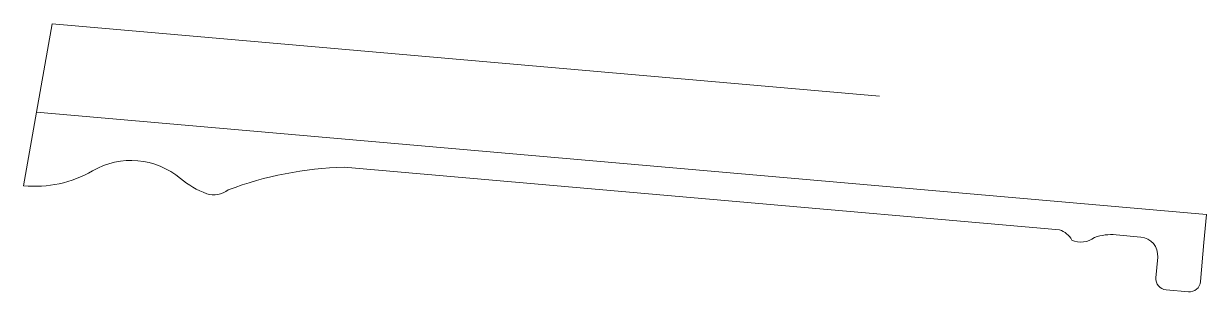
# Model space of a CAD drawing. Header units: metres. Extents: x -422 to 1, y -18 to 78.
import ezdxf

# ---------------------------------------------------------------- set-up
doc = ezdxf.new("R2010")
doc.units = ezdxf.units.M
doc.layers.add('A-DETL-GENF', color=92, linetype='Continuous', lineweight=18)
doc.layers.add('A-DETL-MEDM', color=33, linetype='Continuous', lineweight=18)

# ---------------------------------------------------------------- blocks, each defined once
blk = doc.blocks.new('47 dakpan - Type 1-3429391-00_0 Basismaterialen')
at = {"layer": 'A-DETL-GENF', "lineweight": 13}
for p in [(-417.1, 46.53), (-115.88, 52.3)]:
    blk.add_line(p, (-411.52, 78.16), dxfattribs=at)
at = {"layer": 'A-DETL-MEDM'}
for p, q in [((-421.73, 20.27), (-417.1, 46.53)), ((0.87, 9.96), (-417.1, 46.53)), ((-51.58, 4.51), (-307.17, 26.87)), ((0, 0), (0.87, 9.96)), ((-31.39, 2.75), (-22.58, 1.98)), ((0, 0), (-1.22, -13.95)), ((-16.52, -5.25), (-17.16, -12.55)), ((-13.52, -16.89), (-5.55, -17.58))]:
    blk.add_line(p, q, dxfattribs=at)
for centre, radius, start, end in [((-417.65, 60.97), 40.9, 264.2795, 300.1455), ((-383.35, 1.89), 27.42, 49.8545, 120.1455), ((-304.14, -99.52), 126.43, 91.37, 110.63), ((-345.92, 46.26), 30.63, 229.8545, 250.1455), ((-353.68, 24.78), 7.79, 250.1455, 309.8545), ((-53.85, -2.71), 7.57, 28.5437, 72.5437), ((-43.88, 7.99), 7.82, 244.9241, 307.5926), ((-33.23, -14.14), 16.99, 83.7682, 110.274), ((-23.16, -4.67), 6.67, 355, 85), ((-13.17, -12.9), 4, 175, 265), ((-5.2, -13.6), 4, 265, 355)]:
    blk.add_arc(centre, radius, start, end, dxfattribs=at)

msp = doc.modelspace()

# ---------------------------------------------------------------- block references
msp.add_blockref('47 dakpan - Type 1-3429391-00_0 Basismaterialen', (0, 0))

doc.saveas('drawing.dxf')
